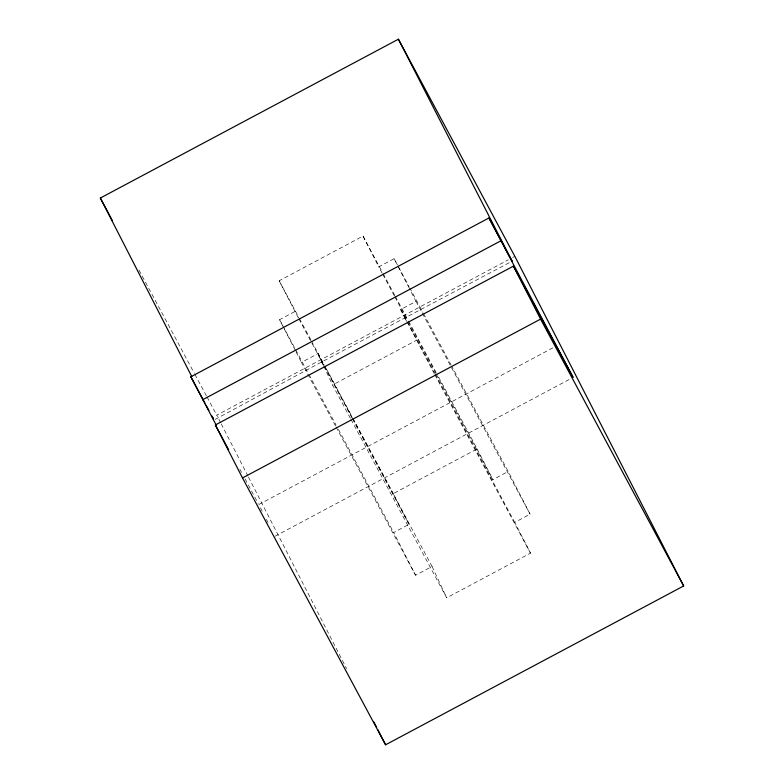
<?xml version="1.0" encoding="UTF-8"?>
<svg xmlns="http://www.w3.org/2000/svg" width="784" height="784" viewBox="0 0 784 784"><rect width="100%" height="100%" fill="white"/><g stroke="black" fill="none" stroke-linecap="round" stroke-linejoin="round"><path stroke-width="0.59" stroke-dasharray="3.92 2.94" d="M215.1 419.44L321.528 362.041L509.953 262.317M298.381 317.971L279.173 280.77L363.002 236.092L382.602 272.646M295.431 350.664L279.574 319.696L294.921 311.522M382.21 273.302L378.75 266.844L394.097 258.671L409.081 286.621M335.454 425.839L301.448 362.414L317.961 353.613L324.302 365.442M434.248 373.645L400.624 309.562L415.981 301.389L409.415 288.571M220.676 422.801L216.776 415.187L508.375 259.808M512.697 257.505L514.853 256.348M350.409 418.313L332.543 384.993L416.382 340.315M258.798 504.543L553.631 347.439M275.037 536.246L569.87 379.133M352.545 418.107L432.082 566.45L415.569 575.25L393.695 532.532L409.042 524.349L393.294 493.597L477.123 448.928L436.776 373.684M436.384 374.34L492.871 479.681L508.218 471.507L451.741 366.157M350.987 419.391L446.664 597.82L530.503 553.151L514.745 522.399L530.092 514.216L508.218 471.507M409.66 287.689L422.919 312.414M423.497 313.492L451.163 365.089M415.981 301.389L421.743 312.14M422.321 313.208L530.092 514.216M383.18 273.714L394.705 295.215M395.283 296.293L407.954 319.941M408.533 321.009L436.198 372.606M382.788 274.371L394.313 295.872M394.891 296.95L407.572 320.597M408.15 321.665L435.816 373.262M400.624 309.562L406.965 321.391M407.543 322.459L434.63 372.988M435.208 374.056L514.745 522.399M404.691 317.726L406.622 321.332M434.826 374.713L530.503 553.151M279.173 280.77L298.763 317.314M299.341 318.392L310.866 339.884M311.444 340.962L324.125 364.609M326.428 368.911L352.369 417.284M352.947 418.352L393.294 493.597M324.88 366.52L351.967 417.039M298.959 319.049L323.733 365.266M324.311 366.344L351.977 417.941M352.555 419.009L409.042 524.349M321.528 362.041L323.459 365.648M279.574 319.696L295.137 348.723M295.715 349.801L308.386 373.449M308.965 374.517L336.052 425.046M338.365 429.338L393.695 532.532M336.032 426.908L415.569 575.25M138.964 270.059L194.305 373.262M194.873 374.34L206.408 395.842M206.986 396.91L216.776 415.187M239.875 469.253L241.599 472.468M245.039 478.877L258.22 503.475M394.097 258.671L397.38 265.08M397.929 266.148L408.866 287.503M477.123 448.928L492.871 479.681M363.002 236.092L378.75 266.844M295.98 351.732L301.448 362.414M221.235 423.889L247.979 476.104M248.538 477.191L346.587 668.654M260.425 507.718L263.13 513.001M266.374 519.341L268.001 522.507M317.961 353.613L332.543 384.993M432.082 566.45L446.664 597.82"/><path stroke-width="1.18" d="M191.737 376.496L100.342 198.038L398.419 39.2L514.853 256.348L683.658 585.962L385.581 744.8L242.501 477.946L215.365 424.967L513.442 266.129L573.104 377.408L488.932 217.972L190.855 376.81L216.364 425.418M202.605 399.752L500.682 240.913M242.501 477.946L540.568 319.117L513.442 266.129M488.932 217.972L512.099 261.19L398.419 39.2M540.568 319.117L683.658 585.962M100.342 198.038L112.445 220.608M190.855 376.81L204.987 403.162M206.114 405.269L208.946 410.532M211.768 415.804L213.464 418.97L212.356 416.755M215.365 424.967L228.565 449.575M373.88 721.956L376.673 727.395M377.78 729.571L385.581 744.8"/></g></svg>
